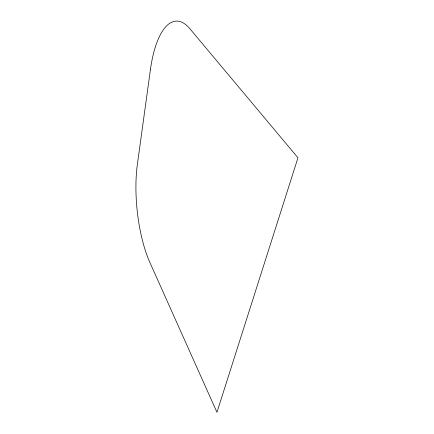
<?xml version="1.0" encoding="UTF-8"?>
<svg xmlns="http://www.w3.org/2000/svg" width="434" height="434" viewBox="0 0 434 434"><rect width="100%" height="100%" fill="white"/><g stroke="black" fill="none" stroke-linecap="round" stroke-linejoin="round"><path stroke-width="0.65" d="M150.435 69.57L137.366 164.426A75.999 25.112 84.1 0 0 149.898 262.505L216.957 412.3L297.963 157.786L189.908 28.774A85.959 31.194 87.5 0 0 150.435 69.57"/></g></svg>
